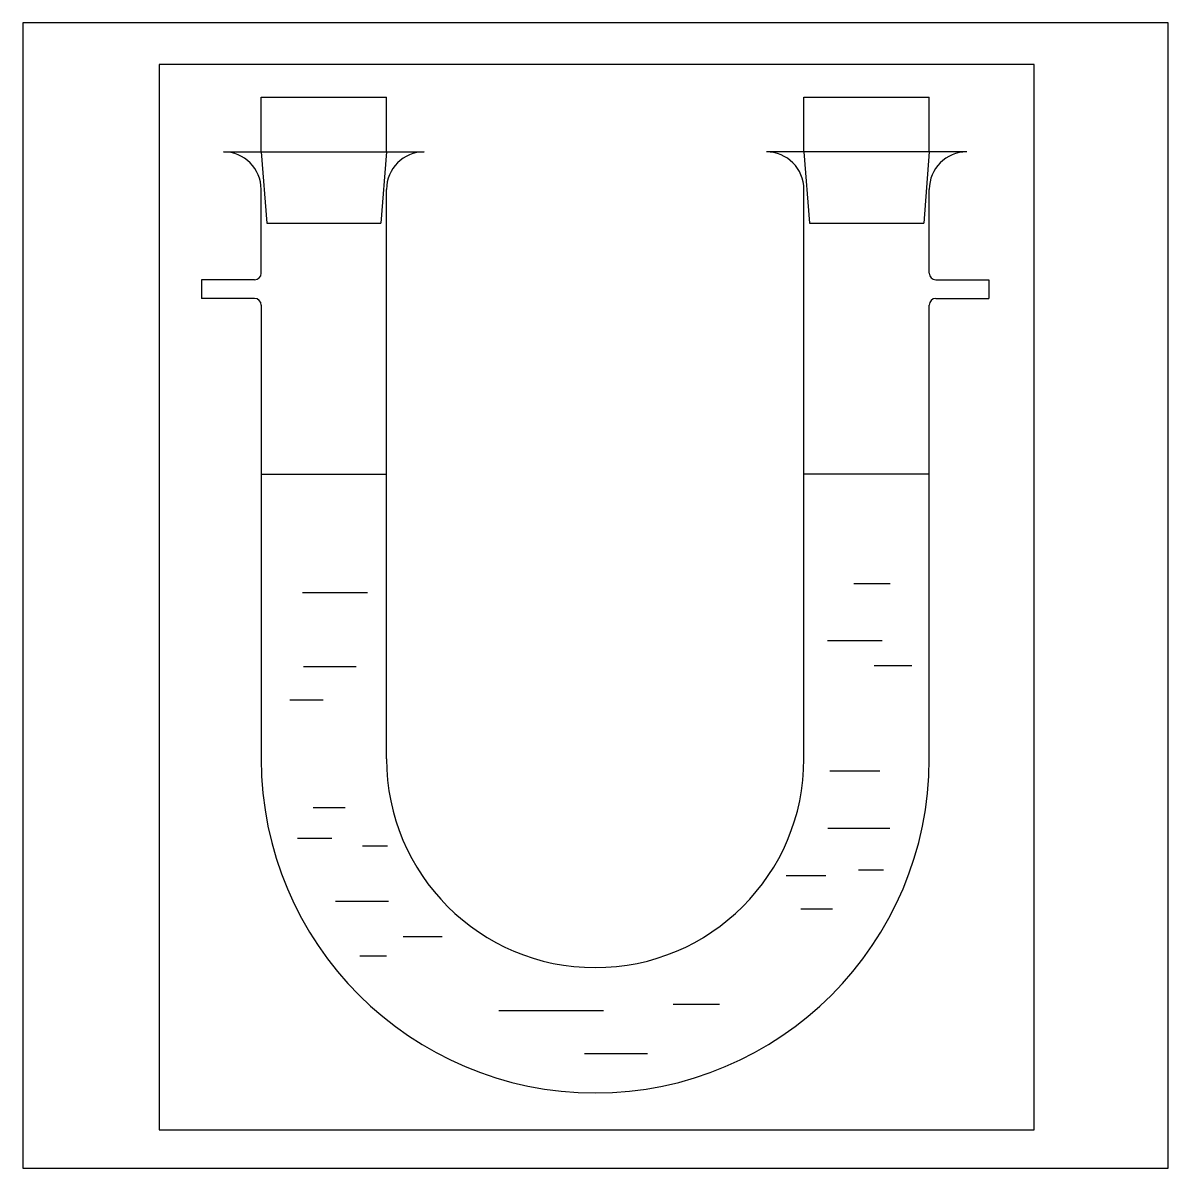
# Model space of a CAD drawing. Header units: millimetres. Extents: x 0 to 1000, y 0 to 1000.
import ezdxf

# ---------------------------------------------------------------- set-up
doc = ezdxf.new("R2010")
doc.units = ezdxf.units.MM
doc.layers.get('0').update_dxf_attribs({"color": 2})
doc.layers.add('1', color=1, linetype='Continuous')
doc.layers.add('3', color=7, linetype='Continuous')

msp = doc.modelspace()

# ---------------------------------------------------------------- linework, layer by layer
at = {"color": 2}
msp.add_lwpolyline([(0, 0), (1000, 0), (1000, 1000), (0, 1000)], close=True, dxfattribs=at)
at = {"layer": '1', "color": 1}
for p, q in [((882.95, 963.77), (118.97, 963.77)), ((118.97, 963.77), (118.97, 33.27)), ((882.95, 33.27), (882.95, 963.77)), ((118.97, 33.27), (882.95, 33.27))]:
    msp.add_line(p, q, dxfattribs=at)
at = {"layer": '3'}
for p, q in [((208.08, 935.14), (317.5, 935.14)), ((208.08, 887.44), (208.08, 935.14)), ((317.5, 887.44), (317.5, 935.14)), ((682.01, 887.44), (682.01, 935.14)), ((682.01, 935.14), (791.44, 935.14)), ((791.44, 887.44), (791.44, 935.14)), ((175.3, 887.44), (350.28, 887.44)), ((208.08, 887.44), (212.95, 825.1)), ((317.5, 887.44), (312.63, 825.1)), ((824.21, 887.44), (649.23, 887.44)), ((682.01, 887.44), (686.88, 825.1)), ((791.44, 887.44), (786.57, 825.1)), ((208.08, 781.41), (208.08, 854.67)), ((317.5, 357.33), (317.5, 854.67)), ((682.01, 357.33), (682.01, 854.67)), ((791.44, 781.41), (791.44, 854.67)), ((212.95, 825.1), (312.63, 825.1)), ((686.88, 825.1), (786.57, 825.1)), ((202.33, 775.66), (156.01, 775.66)), ((156.01, 775.66), (156.01, 759.4)), ((797.19, 775.66), (843.5, 775.66)), ((843.5, 775.66), (843.5, 759.4)), ((202.33, 759.4), (156.01, 759.4)), ((208.08, 753.65), (208.08, 357.33)), ((791.44, 357.33), (791.44, 753.65)), ((797.19, 759.4), (843.5, 759.4)), ((208.08, 606), (317.5, 606)), ((791.44, 606), (682.01, 606)), ((725.49, 510.56), (757.38, 510.56)), ((244.17, 502.6), (300.97, 502.6)), ((702.57, 460.78), (750.4, 460.78)), ((245.16, 437.87), (291, 437.87)), ((743.43, 438.87), (776.31, 438.87)), ((233.21, 409), (262.1, 409)), ((704.48, 347.02), (748.19, 347.02)), ((253.47, 315), (281.44, 315)), ((702.87, 296.88), (757.1, 296.88)), ((239.87, 287.98), (269.82, 287.98)), ((296.53, 281.51), (318.39, 281.51)), ((729.58, 260.48), (751.43, 260.48)), ((666.44, 255.63), (701.25, 255.63)), ((273.06, 232.98), (319.2, 232.98)), ((679.39, 226.51), (706.91, 226.51)), ((332.15, 202.25), (366.14, 202.25)), ((294.1, 185.26), (317.58, 185.26)), ((567.69, 143.2), (608.16, 143.2)), ((415.52, 137.54), (506.98, 137.54)), ((490.37, 100.1), (545.34, 100.1))]:
    msp.add_line(p, q, dxfattribs=at)
for centre, radius, start, end in [((175.3, 854.67), 32.77, 0, 90), ((350.28, 854.67), 32.77, 90, 180), ((649.23, 854.67), 32.77, 0, 90), ((824.21, 854.67), 32.77, 90, 180), ((202.33, 781.41), 5.75, 270, 0), ((797.19, 781.41), 5.75, 180, 270), ((202.33, 753.65), 5.75, 0, 90), ((797.19, 753.65), 5.75, 90, 180), ((499.76, 357.33), 291.68, 180, 0), ((499.76, 357.33), 182.25, 180, 0)]:
    msp.add_arc(centre, radius, start, end, dxfattribs=at)

doc.saveas('drawing.dxf')
